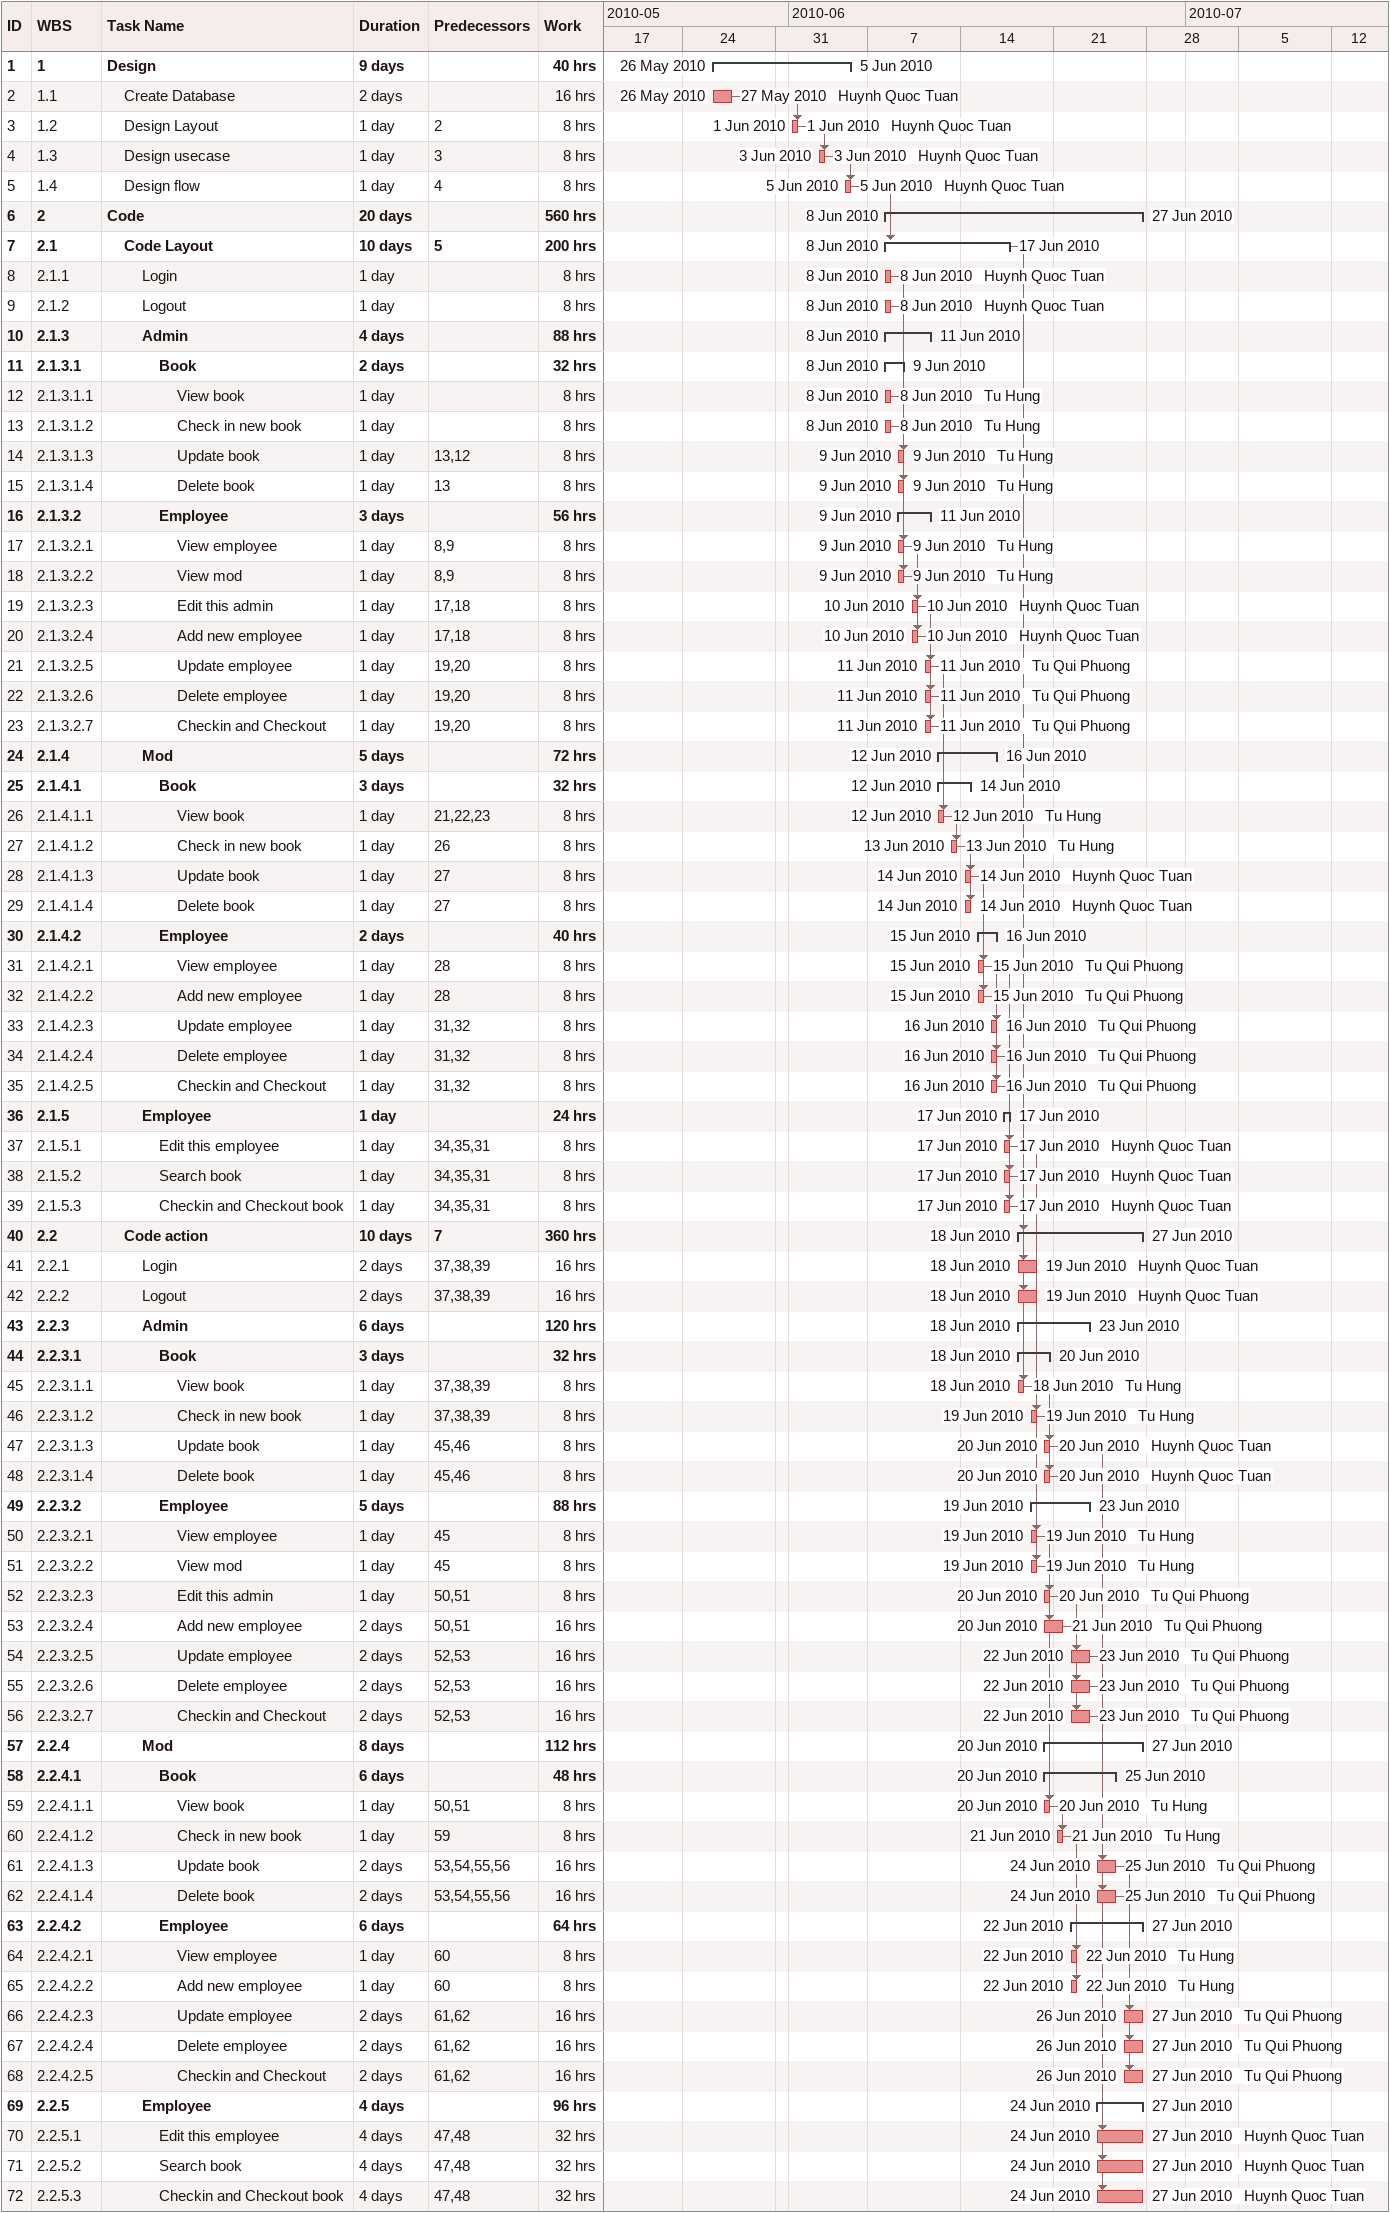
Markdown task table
| ID | WBS | Task | Duration | Start | Finish | Predecessors | Resources | Work (h) |
|---|---|---|---|---|---|---|---|---|
| 1 | 1 | **Design** | 9d | 2010-05-26 | 2010-06-05 |  |  | 40 |
| 2 | 1.1 | Create Database | 2d | 2010-05-26 | 2010-05-27 |  | Huynh Quoc Tuan | 16 |
| 3 | 1.2 | Design Layout | 1d | 2010-06-01 | 2010-06-01 | 2 | Huynh Quoc Tuan | 8 |
| 4 | 1.3 | Design usecase | 1d | 2010-06-03 | 2010-06-03 | 3 | Huynh Quoc Tuan | 8 |
| 5 | 1.4 | Design flow | 1d | 2010-06-05 | 2010-06-05 | 4 | Huynh Quoc Tuan | 8 |
| 6 | 2 | **Code** | 20d | 2010-06-08 | 2010-06-27 |  |  | 560 |
| 7 | 2.1 | **Code Layout** | 10d | 2010-06-08 | 2010-06-17 | 5 |  | 200 |
| 8 | 2.1.1 | Login | 1d | 2010-06-08 | 2010-06-08 |  | Huynh Quoc Tuan | 8 |
| 9 | 2.1.2 | Logout | 1d | 2010-06-08 | 2010-06-08 |  | Huynh Quoc Tuan | 8 |
| 10 | 2.1.3 | **Admin** | 4d | 2010-06-08 | 2010-06-11 |  |  | 88 |
| 11 | 2.1.3.1 | **Book** | 2d | 2010-06-08 | 2010-06-09 |  |  | 32 |
| 12 | 2.1.3.1.1 | View book | 1d | 2010-06-08 | 2010-06-08 |  | Tu Hung | 8 |
| 13 | 2.1.3.1.2 | Check in new book | 1d | 2010-06-08 | 2010-06-08 |  | Tu Hung | 8 |
| 14 | 2.1.3.1.3 | Update book | 1d | 2010-06-09 | 2010-06-09 | 13, 12 | Tu Hung | 8 |
| 15 | 2.1.3.1.4 | Delete book | 1d | 2010-06-09 | 2010-06-09 | 13 | Tu Hung | 8 |
| 16 | 2.1.3.2 | **Employee** | 3d | 2010-06-09 | 2010-06-11 |  |  | 56 |
| 17 | 2.1.3.2.1 | View employee | 1d | 2010-06-09 | 2010-06-09 | 8, 9 | Tu Hung | 8 |
| 18 | 2.1.3.2.2 | View mod | 1d | 2010-06-09 | 2010-06-09 | 8, 9 | Tu Hung | 8 |
| 19 | 2.1.3.2.3 | Edit this admin | 1d | 2010-06-10 | 2010-06-10 | 17, 18 | Huynh Quoc Tuan | 8 |
| 20 | 2.1.3.2.4 | Add new employee | 1d | 2010-06-10 | 2010-06-10 | 17, 18 | Huynh Quoc Tuan | 8 |
| 21 | 2.1.3.2.5 | Update employee | 1d | 2010-06-11 | 2010-06-11 | 19, 20 | Tu Qui Phuong | 8 |
| 22 | 2.1.3.2.6 | Delete employee | 1d | 2010-06-11 | 2010-06-11 | 19, 20 | Tu Qui Phuong | 8 |
| 23 | 2.1.3.2.7 | Checkin and Checkout | 1d | 2010-06-11 | 2010-06-11 | 19, 20 | Tu Qui Phuong | 8 |
| 24 | 2.1.4 | **Mod** | 5d | 2010-06-12 | 2010-06-16 |  |  | 72 |
| 25 | 2.1.4.1 | **Book** | 3d | 2010-06-12 | 2010-06-14 |  |  | 32 |
| 26 | 2.1.4.1.1 | View book | 1d | 2010-06-12 | 2010-06-12 | 21, 22, 23 | Tu Hung | 8 |
| 27 | 2.1.4.1.2 | Check in new book | 1d | 2010-06-13 | 2010-06-13 | 26 | Tu Hung | 8 |
| 28 | 2.1.4.1.3 | Update book | 1d | 2010-06-14 | 2010-06-14 | 27 | Huynh Quoc Tuan | 8 |
| 29 | 2.1.4.1.4 | Delete book | 1d | 2010-06-14 | 2010-06-14 | 27 | Huynh Quoc Tuan | 8 |
| 30 | 2.1.4.2 | **Employee** | 2d | 2010-06-15 | 2010-06-16 |  |  | 40 |
| 31 | 2.1.4.2.1 | View employee | 1d | 2010-06-15 | 2010-06-15 | 28 | Tu Qui Phuong | 8 |
| 32 | 2.1.4.2.2 | Add new employee | 1d | 2010-06-15 | 2010-06-15 | 28 | Tu Qui Phuong | 8 |
| 33 | 2.1.4.2.3 | Update employee | 1d | 2010-06-16 | 2010-06-16 | 31, 32 | Tu Qui Phuong | 8 |
| 34 | 2.1.4.2.4 | Delete employee | 1d | 2010-06-16 | 2010-06-16 | 31, 32 | Tu Qui Phuong | 8 |
| 35 | 2.1.4.2.5 | Checkin and Checkout | 1d | 2010-06-16 | 2010-06-16 | 31, 32 | Tu Qui Phuong | 8 |
| 36 | 2.1.5 | **Employee** | 1d | 2010-06-17 | 2010-06-17 |  |  | 24 |
| 37 | 2.1.5.1 | Edit this employee | 1d | 2010-06-17 | 2010-06-17 | 34, 35, 31 | Huynh Quoc Tuan | 8 |
| 38 | 2.1.5.2 | Search book | 1d | 2010-06-17 | 2010-06-17 | 34, 35, 31 | Huynh Quoc Tuan | 8 |
| 39 | 2.1.5.3 | Checkin and Checkout book | 1d | 2010-06-17 | 2010-06-17 | 34, 35, 31 | Huynh Quoc Tuan | 8 |
| 40 | 2.2 | **Code action** | 10d | 2010-06-18 | 2010-06-27 | 7 |  | 360 |
| 41 | 2.2.1 | Login | 2d | 2010-06-18 | 2010-06-19 | 37, 38, 39 | Huynh Quoc Tuan | 16 |
| 42 | 2.2.2 | Logout | 2d | 2010-06-18 | 2010-06-19 | 37, 38, 39 | Huynh Quoc Tuan | 16 |
| 43 | 2.2.3 | **Admin** | 6d | 2010-06-18 | 2010-06-23 |  |  | 120 |
| 44 | 2.2.3.1 | **Book** | 3d | 2010-06-18 | 2010-06-20 |  |  | 32 |
| 45 | 2.2.3.1.1 | View book | 1d | 2010-06-18 | 2010-06-18 | 37, 38, 39 | Tu Hung | 8 |
| 46 | 2.2.3.1.2 | Check in new book | 1d | 2010-06-19 | 2010-06-19 | 37, 38, 39 | Tu Hung | 8 |
| 47 | 2.2.3.1.3 | Update book | 1d | 2010-06-20 | 2010-06-20 | 45, 46 | Huynh Quoc Tuan | 8 |
| 48 | 2.2.3.1.4 | Delete book | 1d | 2010-06-20 | 2010-06-20 | 45, 46 | Huynh Quoc Tuan | 8 |
| 49 | 2.2.3.2 | **Employee** | 5d | 2010-06-19 | 2010-06-23 |  |  | 88 |
| 50 | 2.2.3.2.1 | View employee | 1d | 2010-06-19 | 2010-06-19 | 45 | Tu Hung | 8 |
| 51 | 2.2.3.2.2 | View mod | 1d | 2010-06-19 | 2010-06-19 | 45 | Tu Hung | 8 |
| 52 | 2.2.3.2.3 | Edit this admin | 1d | 2010-06-20 | 2010-06-20 | 50, 51 | Tu Qui Phuong | 8 |
| 53 | 2.2.3.2.4 | Add new employee | 2d | 2010-06-20 | 2010-06-21 | 50, 51 | Tu Qui Phuong | 16 |
| 54 | 2.2.3.2.5 | Update employee | 2d | 2010-06-22 | 2010-06-23 | 52, 53 | Tu Qui Phuong | 16 |
| 55 | 2.2.3.2.6 | Delete employee | 2d | 2010-06-22 | 2010-06-23 | 52, 53 | Tu Qui Phuong | 16 |
| 56 | 2.2.3.2.7 | Checkin and Checkout | 2d | 2010-06-22 | 2010-06-23 | 52, 53 | Tu Qui Phuong | 16 |
| 57 | 2.2.4 | **Mod** | 8d | 2010-06-20 | 2010-06-27 |  |  | 112 |
| 58 | 2.2.4.1 | **Book** | 6d | 2010-06-20 | 2010-06-25 |  |  | 48 |
| 59 | 2.2.4.1.1 | View book | 1d | 2010-06-20 | 2010-06-20 | 50, 51 | Tu Hung | 8 |
| 60 | 2.2.4.1.2 | Check in new book | 1d | 2010-06-21 | 2010-06-21 | 59 | Tu Hung | 8 |
| 61 | 2.2.4.1.3 | Update book | 2d | 2010-06-24 | 2010-06-25 | 53, 54, 55, 56 | Tu Qui Phuong | 16 |
| 62 | 2.2.4.1.4 | Delete book | 2d | 2010-06-24 | 2010-06-25 | 53, 54, 55, 56 | Tu Qui Phuong | 16 |
| 63 | 2.2.4.2 | **Employee** | 6d | 2010-06-22 | 2010-06-27 |  |  | 64 |
| 64 | 2.2.4.2.1 | View employee | 1d | 2010-06-22 | 2010-06-22 | 60 | Tu Hung | 8 |
| 65 | 2.2.4.2.2 | Add new employee | 1d | 2010-06-22 | 2010-06-22 | 60 | Tu Hung | 8 |
| 66 | 2.2.4.2.3 | Update employee | 2d | 2010-06-26 | 2010-06-27 | 61, 62 | Tu Qui Phuong | 16 |
| 67 | 2.2.4.2.4 | Delete employee | 2d | 2010-06-26 | 2010-06-27 | 61, 62 | Tu Qui Phuong | 16 |
| 68 | 2.2.4.2.5 | Checkin and Checkout | 2d | 2010-06-26 | 2010-06-27 | 61, 62 | Tu Qui Phuong | 16 |
| 69 | 2.2.5 | **Employee** | 4d | 2010-06-24 | 2010-06-27 |  |  | 96 |
| 70 | 2.2.5.1 | Edit this employee | 4d | 2010-06-24 | 2010-06-27 | 47, 48 | Huynh Quoc Tuan | 32 |
| 71 | 2.2.5.2 | Search book | 4d | 2010-06-24 | 2010-06-27 | 47, 48 | Huynh Quoc Tuan | 32 |
| 72 | 2.2.5.3 | Checkin and Checkout book | 4d | 2010-06-24 | 2010-06-27 | 47, 48 | Huynh Quoc Tuan | 32 |
